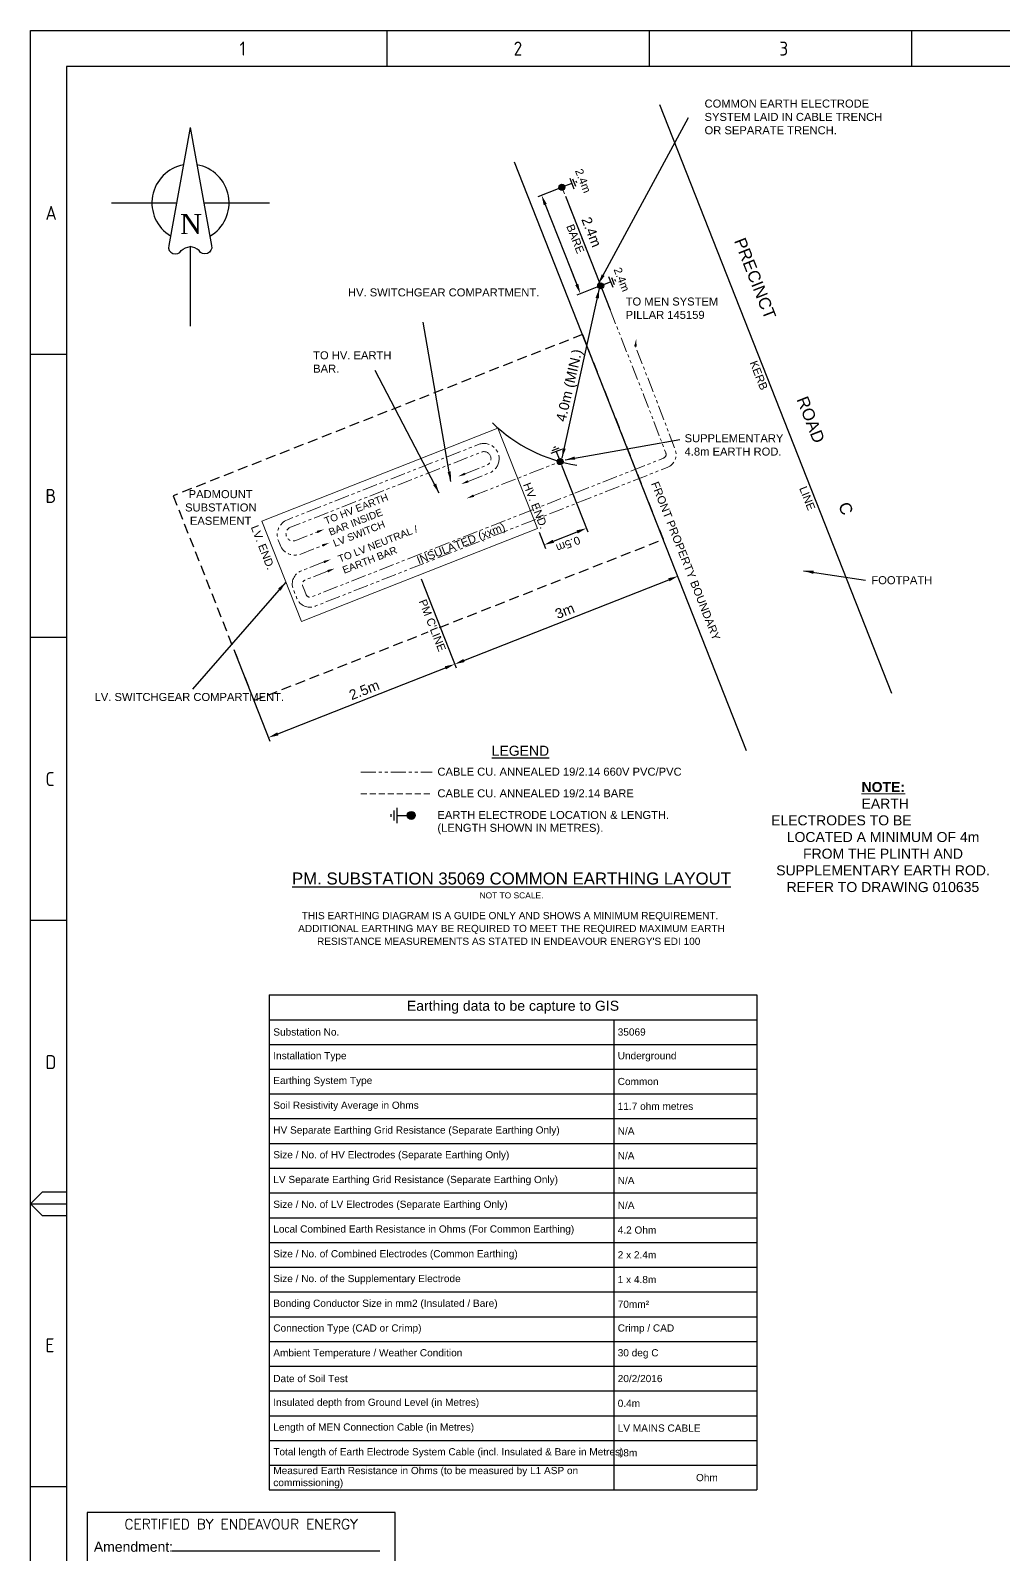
# Paper-space layout 'SHEET (5)' of a CAD drawing. Header units: metres. Extents: x -9 to 1337, y -9 to 581.
# Drawn here: x -9.1 to 234, y 200.1 to 581 of the extents above; entities that cross this region are included whole.
import ezdxf
from ezdxf.enums import TextEntityAlignment as Align

# ---------------------------------------------------------------- set-up
doc = ezdxf.new("R2010")
doc.units = ezdxf.units.M
doc.linetypes.add('DASHED', pattern=[0.75, 0.5, -0.25])
doc.linetypes.add('PHANTOM2', pattern=[1.25, 0.625, -0.125, 0.125, -0.125, 0.125, -0.125])
doc.layers.get('0').update_dxf_attribs({"color": 6})
doc.layers.add('Notes', color=7, linetype='Continuous')
doc.styles.add('ARIAL', font='arial.ttf', dxfattribs={"height": 2})
doc.styles.add('Elec', font='romand__.ttf')
doc.styles.add('iecISOCP', font='isocp.shx')
doc.styles.add('iecNAME', font='times.ttf')
doc.styles.get("Standard").update_dxf_attribs({"font": 'arial.ttf'})
doc.dimstyles.get("Standard").update_dxf_attribs({"dimtxt": 0.18, "dimasz": 0.18, "dimexe": 0.18, "dimexo": 0.0625, "dimgap": 0.09, "dimtad": 0, "dimtih": 1, "dimtoh": 1, "dimdec": 4, "dimzin": 0, "dimdsep": 46, "dimtxsty": 'Standard', "dimcen": 0.09, "dimadec": 0, "dimazin": 0, "dimtfac": 1, "dimtdec": 4, "dimtofl": 0, "dimtmove": 0, "dimatfit": 3, "dimfxl": 1, "dimtolj": 1, "dimtzin": 0, "dimarcsym": 0})

# ---------------------------------------------------------------- blocks, each defined once
blk = doc.blocks.new('NorthPnt 11(NP11)')
for p, q in [((-19.7, 0.02), (-3.49, 0)), ((3.32, 0), (19.7, -0.02)), ((-0.08, -10.94), (-0.08, -30.8))]:
    blk.add_line(p, q)
for points in [[(-0.08, 18.81), (-5.43, -10.68, 0.877048), (-2.29, -11.9, -0.1543), (-0.08, -10.94, 0.090511)], [(-0.08, 18.81), (5.26, -10.68, -0.877048), (2.13, -11.9, 0.1543), (-0.08, -10.94, -0.090511)]]:
    blk.add_lwpolyline(points, format="xyb")
for start, end in [(100.5988, 238.8643), (300.0994, 80.4374)]:
    blk.add_arc((0, 0), 9.64, start, end)
at = {"color": 7, "style": 'iecNAME'}
blk.add_text('N', height=5.02, dxfattribs=at).set_placement((-2.62, -7.82))
blk = doc.blocks.new('A1_FRAME_TITLE')
at = {"layer": 'Notes', "linetype": 'Continuous'}
for p, q in [((89.14, 574.39), (89.14, 583.39)), ((154.65, 574.39), (154.65, 583.39)), ((220.16, 574.39), (220.16, 583.39)), ((9, 502.43), (0, 502.43)), ((8.99, 431.68), (0, 431.68)), ((8.99, 360.93), (0, 360.93)), ((0, 290.18), (3, 293.18)), ((0, 290.18), (9, 290.18)), ((3, 287.18), (0, 290.18)), ((3, 293.18), (8.99, 293.18)), ((8.99, 287.18), (3, 287.18)), ((9, 219.43), (0, 219.43))]:
    blk.add_line(p, q, dxfattribs=at)
at = {"layer": 'Notes', "color": 3, "linetype": 'Continuous'}
blk.add_line((9, 574.39), (9, 5.97), dxfattribs=at)
at = {"layer": 'Notes', "color": 3, "linetype": 'Continuous', "flags": 128}
for points in [[(149.5, 574.39), (9, 574.39)], [(824.37, 574.39), (149.5, 574.39)]]:
    blk.add_lwpolyline(points, dxfattribs=at)
blk.add_attdef('DRAFT_NUM', (29.9, 23.29), '', height=2.5, rotation=90)
at = {"layer": 'Notes', "color": 7, "style": 'iecISOCP'}
for s, p in [('1', (52.24, 577.12)), ('2', (120.7, 577.12)), ('3', (187.09, 577.12)), ('A', (3.74, 536.06)), ('B', (3.74, 465.31)), ('C', (3.74, 394.56)), ('D', (3.74, 323.81)), ('E', (3.74, 253.06))]:
    blk.add_text(s, height=3.5, dxfattribs=at).set_placement(p)
at = {"layer": 'Notes', "color": 7, "style": 'iecISOCP', "flags": 8}
blk.add_attdef('VERSION_NO', text='', height=2.5, rotation=90, dxfattribs=at).set_placement((302.04, 43.81), align=Align.MIDDLE_CENTER)
at = {"layer": 'Notes', "color": 7, "style": 'iecISOCP'}
for tag, p in [('CAP_NO', (513.19, 43.46)), ('IE_NUM', (513.05, 37.81)), ('REF_No_1', (335.24, 32.31)), ('REF_1', (362.52, 32.31)), ('HV_SWITCH', (513.46, 32.16)), ('GEN_WO', (441.71, 31.76)), ('REF_No_2', (335.24, 26.31)), ('REF_2', (362.52, 26.31)), ('OH_WO', (441.71, 25.81)), ('UBD_REF', (513.05, 25.83)), ('REF_No_3', (335.24, 20.31)), ('REF_3', (362.52, 20.31)), ('UG_WO', (441.71, 20.05)), ('GIS_MAP_No', (513.05, 20.04)), ('REF_No_4', (335.24, 14.31)), ('REF_4', (362.52, 14.31)), ('SUB_WO', (441.71, 13.81)), ('HV_OP_DIAG', (513.33, 14.2)), ('LGA', (512.95, 7.78))]:
    blk.add_attdef(tag, p, '', height=2.5, dxfattribs=at)
at = {"layer": 'Notes', "style": 'iecISOCP'}
for tag, p in [('T1', (684.37, 39.47)), ('T2', (684.37, 34.35)), ('T3', (684.37, 28.92)), ('T4', (684.37, 23.66)), ('T5', (684.37, 18.23)), ('T6', (684.37, 12.97))]:
    blk.add_attdef(tag, text='', height=3.5, dxfattribs=at).set_placement(p, align=Align.CENTER)
at = {"layer": 'Notes', "color": 7, "style": 'iecISOCP'}
for tag, p in [('scale', (567.76, 33.27)), ('DRAWN', (567.76, 24.93)), ('DATE', (567.76, 16.88)), ('DESIGN', (605.62, 9.15))]:
    blk.add_attdef(tag, text='', height=2.5, dxfattribs=at).set_placement(p, align=Align.CENTER)
at = {"layer": 'Notes', "color": 4, "style": 'iecISOCP'}
blk.add_attdef('NUM', text='', height=7, dxfattribs=at).set_placement((792.37, 20.12), align=Align.MIDDLE_CENTER)
at = {"layer": 'Notes', "color": 1, "style": 'iecISOCP'}
blk.add_attdef('REV', text='', height=5, dxfattribs=at).set_placement((820.05, 17.1), align=Align.CENTER)
at = {"layer": 'Notes', "color": 7, "style": 'iecISOCP'}
for tag, p in [('NS', (790.71, 8.12)), ('SHTS', (805.41, 8.12))]:
    blk.add_attdef(tag, text='', height=2.5, dxfattribs=at).set_placement(p, align=Align.MIDDLE)
at = {"layer": 'Notes', "style": 'iecISOCP'}
blk.add_attdef('ExportID', (9.08, 2.39), '', height=2.5, dxfattribs=at)
at = {"layer": 'Notes', "style": 'iecISOCP', "flags": 1}
for tag, p in [('ProjectType', (14.17, -26.8)), ('ProjectNumber', (23.56, -26.82)), ('DrawingNumber', (35.51, -26.8)), ('ProjectDescription', (47.56, -26.83)), ('ExportDate', (60.28, -26.79)), ('ExportUserName', (69.15, -26.8)), ('DesignerCompanyName', (81.48, -26.79)), ('ExportAreaOfInterest', (97.1, -26.81)), ('GIS_SUCCESS', (112, -26.78)), ('CAD_SUCCESS', (121.79, -26.78)), ('DEPOTCODE', (132.11, -26.88)), ('ExportCategories', (140.08, -26.8)), ('Comments', (154.38, -26.88))]:
    blk.add_attdef(tag, p, '', height=1, dxfattribs=at)
blk = doc.blocks.new('NOTE_CERTIFIED-BY-IE')
at = {"color": 7, "linetype": 'Continuous', "lineweight": -3}
for p, q in [((21.25, 34.9), (73.15, 34.9)), ((25.46, 29.41), (73.15, 29.41)), ((2.51, 18.32), (73.15, 18.32)), ((20.45, 12.96), (73.15, 12.96))]:
    blk.add_line(p, q, dxfattribs=at)
blk.add_lwpolyline([(0, 0), (76.98, 0), (76.98, 44.52), (0, 44.52)], close=True)
at = {"color": 7, "lineweight": -3, "style": 'Elec'}
blk.add_text('CERTIFIED BY ENDEAVOUR ENERGY', height=2.52, dxfattribs=at).set_placement((38.51, 41.58), align=Align.MIDDLE_CENTER)
at = {"color": 7, "lineweight": -3}
for s, p in [('Amendment:', (1.7, 35.94)), ('Date Approved:', (1.37, 30.47)), ("Examiner's Signature:", (1.37, 25.01))]:
    blk.add_text(s, height=2.5, dxfattribs=at).set_placement(p, align=Align.MIDDLE_LEFT)
blk.add_text('Print Name:', height=2.5, dxfattribs=at).set_placement((2.4, 11.95), align=Align.BOTTOM_LEFT)
at = {"color": 7, "lineweight": -3, "insert": (38.49, 5.99), "char_height": 1.79, "attachment_point": 5, "line_spacing_factor": 1.2}
blk.add_mtext("This Certification is issued subject to \\PEndeavour Energy's \\PStandard Certification Terms", dxfattribs=at)
blk = doc.blocks.new('m4')
at = {"layer": 'Notes', "color": 7, "linetype": 'Continuous'}
for points in [[(0, -1.95), (0, 0)], [(-1.43, -1.95), (1.43, -1.95)], [(-0.95, -2.52), (0.95, -2.52)], [(-0.24, -3.09), (0.24, -3.09)]]:
    blk.add_lwpolyline(points, dxfattribs=at)
blk = doc.blocks.new('*T60')
at = {"layer": 'Notes', "lineweight": -2, "transparency": 16777216}
for p, q in [((0, 0), (121.78, 0)), ((0, 0), (0, -123.73)), ((121.78, 0), (121.78, -123.73)), ((0, -6.19), (121.78, -6.19)), ((86.05, -6.19), (86.05, -123.73)), ((0, -12.37), (121.78, -12.37)), ((0, -18.56), (121.78, -18.56)), ((0, -24.75), (121.78, -24.75)), ((0, -30.93), (121.78, -30.93)), ((0, -37.12), (121.78, -37.12)), ((0, -43.31), (121.78, -43.31)), ((0, -49.49), (121.78, -49.49)), ((0, -55.68), (121.78, -55.68)), ((0, -61.87), (121.78, -61.87)), ((0, -68.05), (121.78, -68.05)), ((0, -74.24), (121.78, -74.24)), ((0, -80.43), (121.78, -80.43)), ((0, -86.61), (121.78, -86.61)), ((0, -92.8), (121.78, -92.8)), ((0, -98.99), (121.78, -98.99)), ((0, -105.17), (121.78, -105.17)), ((0, -111.36), (121.78, -111.36)), ((0, -117.54), (121.78, -117.54)), ((0, -123.73), (121.78, -123.73))]:
    blk.add_line(p, q, dxfattribs=at)
at = {"layer": 'Notes', "color": 0, "transparency": 16777216}
for s, insert, char_height, width, attachment_point in [('Earthing data to be capture to GIS', (60.89, -3.09), 2.5, 119.781, 5), ('Substation No. ', (1, -9.28), 1.8, 84.0504, 4), ('35069', (87.05, -9.28), 1.8, 33.7306, 4), ('Installation Type', (1, -15.47), 1.8, 84.0504, 4), ('Underground', (87.05, -15.47), 1.8, 33.7306, 4), ('Earthing System Type', (1, -21.65), 1.8, 84.0504, 4), ('Common', (87.05, -21.65), 1.8, 33.7306, 4), ('Soil Resistivity Average in Ohms', (1, -27.84), 1.8, 84.0504, 4), ('11.7 ohm metres', (87.05, -27.84), 1.8, 33.7306, 4), ('HV Separate Earthing Grid Resistance (Separate Earthing Only)', (1, -34.03), 1.8, 84.0504, 4), ('N/A', (87.05, -34.03), 1.8, 33.7306, 4), ('Size / No. of HV Electrodes (Separate Earthing Only)', (1, -40.21), 1.8, 84.0504, 4), ('N/A', (87.05, -40.21), 1.8, 33.7306, 4), ('LV Separate Earthing Grid Resistance (Separate Earthing Only)', (1, -46.4), 1.8, 84.0504, 4), ('N/A', (87.05, -46.4), 1.8, 33.7306, 4), ('Size / No. of LV Electrodes (Separate Earthing Only)', (1, -52.59), 1.8, 84.0504, 4), ('N/A', (87.05, -52.59), 1.8, 33.7306, 4), ('Local Combined Earth Resistance in Ohms (For Common Earthing)', (1, -58.77), 1.8, 84.0504, 4), ('4.2 Ohm', (87.05, -58.77), 1.8, 33.7306, 4), ('Size / No. of Combined Electrodes (Common Earthing)', (1, -64.96), 1.8, 84.0504, 4), ('2 x 2.4m', (87.05, -64.96), 1.8, 33.7306, 4), ('Size / No. of the Supplementary Electrode', (1, -71.15), 1.8, 84.0504, 4), ('1 x 4.8m', (87.05, -71.15), 1.8, 33.7306, 4), ('Bonding Conductor Size in mm2 (Insulated / Bare)', (1, -77.33), 1.8, 84.0504, 4), ('70mm²', (87.05, -77.33), 1.8, 33.7306, 4), ('Connection Type (CAD or Crimp)', (1, -83.52), 1.8, 84.0504, 4), ('Crimp / CAD', (87.05, -83.52), 1.8, 33.7306, 4), ('Ambient Temperature / Weather Condition', (1, -89.71), 1.8, 84.0504, 4), ('30 deg C', (87.05, -89.71), 1.8, 33.7306, 4), ('Date of Soil Test', (1, -95.89), 1.8, 84.0504, 4), ('20/2/2016', (87.05, -95.89), 1.8, 33.7306, 4), ('Insulated depth from Ground Level (in Metres)', (1, -102.08), 1.8, 84.0504, 4), ('0.4m', (87.05, -102.08), 1.8, 33.7306, 4), ('Length of MEN Connection Cable (in Metres)', (1, -108.27), 1.8, 84.0504, 4), ('LV MAINS CABLE', (87.05, -108.27), 1.8, 33.7306, 4), ('Total length of Earth Electrode System Cable (incl. Insulated & Bare in Metres)', (1, -114.45), 1.8, 84.0504, 4), ('18m', (87.05, -114.45), 1.8, 33.7306, 4), ('Measured Earth Resistance in Ohms (to be measured by L1 ASP on commissioning)', (1, -120.64), 1.8, 84.0504, 4), ('                            Ohm', (87.05, -120.64), 1.8, 33.7306, 4)]:
    blk.add_mtext(s, dxfattribs=dict(at, insert=insert, char_height=char_height, width=width, attachment_point=attachment_point))

psp = doc.layouts.new('SHEET (5)')

# ---------------------------------------------------------------- hatches: boundary and pattern name
at = {"layer": 'Notes'}
h = psp.add_hatch(color=256, dxfattribs=at)
edge = h.paths.add_edge_path()
edge.add_arc((123.6764, 541.8119), 0.74363, 291.5124287, 651.5124287, ccw=False)
h = psp.add_hatch(color=256, dxfattribs=at)
edge = h.paths.add_edge_path()
edge.add_arc((133.38272, 517.18664), 0.74363, 291.5124287, 651.5124287, ccw=False)
h = psp.add_hatch(color=256, dxfattribs=at)
edge = h.paths.add_edge_path()
edge.add_arc((123.25165, 473.26121), 0.74363, -428.4875713, -68.4875713)
h = psp.add_hatch(color=250, dxfattribs=at)
edge = h.paths.add_edge_path()
edge.add_arc((86.04646, 384.82431), 0.99151, -462.76942, -102.76942)

# ---------------------------------------------------------------- linework, layer by layer
at = {"layer": 'Notes', "transparency": 16777216}
for p, q in [((122.74606, 541.4452), (117.68357, 539.44976)), ((119.53066, 537.49061), (127.40347, 517.51704)), ((124.55237, 539.58953), (135.74486, 511.1938)), ((127.96098, 516.11474), (125.96554, 521.17724)), ((132.45238, 516.81993), (127.38989, 514.82449))]:
    psp.add_line(p, q, dxfattribs=at)
at = {"layer": 'Notes'}
for p, q in [((133.03632, 516.52861), (123.70413, 474.08453)), ((123.61835, 472.33087), (130.18332, 455.67532)), ((117.97995, 455.59758), (119.59442, 451.50159)), ((121.55357, 453.34869), (127.49077, 455.6889)), ((88.48823, 443.97309), (97.2665, 421.70233)), ((99.22564, 423.54943), (150.39423, 443.7181)), ((41.97133, 425.63794), (50.74959, 403.36718)), ((84.23525, 417.6408), (94.57395, 421.71591)), ((52.70874, 405.21428), (84.23525, 417.6408))]:
    psp.add_line(p, q, dxfattribs=at)
at = {"layer": 'Notes', "lineweight": 0}
for p, q in [((107.71226, 481.64704), (48.72883, 458.39807)), ((117.61324, 456.52792), (107.71226, 481.64704)), ((48.72883, 458.39807), (58.62981, 433.27894)), ((93.02302, 446.83541), (117.61324, 456.52792)), ((76.98087, 440.51222), (93.02302, 446.83541)), ((58.62981, 433.27894), (76.98087, 440.51222))]:
    psp.add_line(p, q, dxfattribs=at)
at = {"layer": 'Notes', "color": 0, "linetype": 'PHANTOM2', "lineweight": 0, "ltscale": 6}
psp.add_line((73.48253, 395.63914), (91.26425, 395.63914), dxfattribs=at)
at = {"layer": 'Notes', "color": 0, "linetype": 'DASHED', "lineweight": 0, "ltscale": 3}
psp.add_line((73.48253, 390.23173), (91.26425, 390.23173), dxfattribs=at)
at = {"layer": 'Notes', "color": 3, "linetype": 'Continuous'}
psp.add_lwpolyline([(-9.08156, 581.00396), (824.27082, 581.00396), (824.27082, -5.41686), (-9.08156, -5.41686)], close=True, dxfattribs=at)
at = {"layer": 'Notes', "linetype": 'Continuous', "ltscale": 5, "flags": 128}
for points in [[(206.11603, 415.31722), (148.13881, 562.4074)], [(169.80041, 401.00302), (111.82318, 548.09319)]]:
    psp.add_lwpolyline(points, dxfattribs=at)
at = {"layer": 'Notes', "linetype": 'DASHED', "lineweight": 0, "ltscale": 3, "flags": 128}
psp.add_lwpolyline([(133.38272, 517.18664), (123.6764, 541.8119)], dxfattribs=at)
at = {"layer": 'Notes', "linetype": 'PHANTOM2', "lineweight": 0, "ltscale": 6, "flags": 128}
for points in [[(65.12951, 445.84672), (59.46004, 443.61204, 0.414213562), (58.89641, 442.315), (59.46892, 440.86252), (59.81093, 439.99482, 0.414213562), (61.10797, 439.43118), (149.09223, 474.12251, 0.414213562), (149.65587, 475.41955), (144.26419, 489.5553), (135.36811, 512.12496)], [(64.21275, 448.17257), (58.54329, 445.93788, 0.414213562), (56.57056, 441.39824), (57.14307, 439.94577), (57.48509, 439.07806, 0.414213562), (62.02473, 437.10534), (150.00925, 471.79677, 0.412704581), (151.98828, 476.31951), (146.59511, 490.45918), (141.93812, 502.27412)], [(100.2369, 468.32327), (105.60062, 470.43744, 1), (102.80751, 477.52364), (55.12794, 458.73021, 0.414213562), (52.85223, 453.49332), (53.27679, 452.41619, 0.414213562), (58.46495, 450.16165), (63.86362, 452.2896)], [(99.48972, 470.2189), (104.85343, 472.33307, 1), (103.55469, 475.62802), (55.87513, 456.83459, 1), (57.17387, 453.53964), (62.53758, 455.65381)]]:
    psp.add_lwpolyline(points, format="xyb", dxfattribs=at)
at = {"layer": 'Notes', "linetype": 'DASHED', "ltscale": 5, "flags": 128}
for points in [[(128.80516, 505.00934), (26.5698, 464.71214)], [(128.80516, 505.00934), (136.10771, 486.48254), (139.98428, 476.64754), (148.97383, 453.84075)], [(26.5698, 464.71214), (33.87234, 446.18534), (37.74892, 436.35034), (46.73847, 413.54355), (46.84029, 413.58368)], [(93.13197, 431.83132), (149.07565, 453.88088)], [(148.97383, 453.84075), (148.97383, 453.84075), (149.07565, 453.88088)], [(46.73847, 413.54355), (90.26382, 430.69954)]]:
    psp.add_lwpolyline(points, dxfattribs=at)
at = {"layer": 'Notes', "linetype": 'PHANTOM2', "lineweight": 0, "ltscale": 6, "flags": 128}
psp.add_lwpolyline([(101.6471, 464.74554), (123.25165, 473.26121)], dxfattribs=at)
at = {"layer": 'Notes', "lineweight": 0}
psp.add_lwpolyline([(230.79876, 394.06176), (176.514, 394.06176), (176.514, 367.17154), (230.79876, 367.17154)], close=True, dxfattribs=at)
at = {"layer": 'Notes'}
for centre in [(123.6764, 541.8119), (133.38272, 517.18664), (123.25165, 473.26121)]:
    psp.add_circle(centre, 0.74363, dxfattribs=at)
at = {"layer": 'Notes', "color": 9}
psp.add_circle((86.04646, 384.82431), 0.99151, dxfattribs=at)
at = {"layer": 'Notes'}
psp.add_arc((133.87433, 511.53617), 39.7217, 226.0752284, 260.6537515, dxfattribs=at)
at = {"layer": 'Notes', "transparency": 16777216}
for points in [[(119.9183, 537.64341), (119.14302, 537.33782), (118.6139, 539.81646)], [(127.79111, 517.66984), (127.01583, 517.36425), (128.32022, 515.1912)]]:
    psp.add_solid(points, dxfattribs=at)
at = {"layer": 'Notes'}
for points in [[(132.90642, 513.99746), (132.09252, 514.17641), (133.03632, 516.52861)], [(142.36691, 502.00633), (142.23901, 503.90288), (141.7449, 502.06736)], [(124.64793, 476.43673), (123.83404, 476.61568), (123.70413, 474.08453)], [(99.37512, 470.50963), (97.74533, 469.53133), (99.60431, 469.92817)], [(100.12231, 468.61401), (98.49252, 467.63571), (100.3515, 468.03254)], [(101.53251, 465.03627), (99.90272, 464.05797), (101.7617, 464.45481)], [(62.42299, 455.94454), (64.28196, 456.34138), (62.65218, 455.36308)], [(121.40077, 453.73633), (121.70636, 452.96105), (119.22772, 452.43193)], [(127.33798, 456.07654), (127.64357, 455.30126), (129.81662, 456.60566)], [(63.97822, 451.99887), (65.60801, 452.97717), (63.74903, 452.58033)], [(64.33231, 447.85451), (65.9621, 448.83281), (64.10312, 448.43597)], [(65.29256, 445.57509), (66.92235, 446.55339), (65.06337, 446.15655)], [(150.24144, 444.10574), (150.54702, 443.33046), (152.72008, 444.63485)], [(99.07285, 423.93707), (99.37843, 423.16179), (96.89979, 422.63267)], [(94.42115, 422.10356), (94.72674, 421.32827), (96.89979, 422.63267)], [(52.55594, 405.60192), (52.86153, 404.82664), (50.38289, 404.29752)]]:
    psp.add_solid(points, dxfattribs=at)

# ---------------------------------------------------------------- block references
for name, p in [('A1_FRAME_TITLE', (-9.08156, -2.38995)), ('*T60', (50.58237, 339.97668))]:
    psp.add_blockref(name, p)
for name, p in [('NorthPnt 11(NP11)', (30.89189, 537.92565)), ('NOTE_CERTIFIED-BY-IE', (5.04586, 166.11202))]:
    psp.add_blockref(name, p, dxfattribs=at)
at = {"layer": 'Notes', "xscale": -1, "rotation": 111.5124287255311}
for p in [(124.36823, 542.08459), (134.07455, 517.45933)]:
    psp.add_blockref('m4', p, dxfattribs=at)
at = {"layer": 'Notes', "rotation": 201.5124287255466}
psp.add_blockref('m4', (122.97896, 473.95304), dxfattribs=at)
at = {"layer": 'Notes', "color": 7, "xscale": 1.333333333333329, "yscale": 1.333333333333329, "zscale": 1.333333333333329, "rotation": 270}
psp.add_blockref('m4', (85.05495, 384.82431), dxfattribs=at)

# ---------------------------------------------------------------- texts
at = {"layer": 'Notes', "style": 'ARIAL'}
for s, rotation, p in [('2.4m', 291.5124287, (127.50049, 542.8428)), ('BARE', 291.5124287, (125.5672, 528.33162)), ('2.4m', 291.5124287, (137.15467, 518.17745)), ('HV. END.', 291.2818487, (115.59722, 461.67274)), ('LV. END.', 291.2818487, (47.47633, 451.24762)), ('INSULATED (xxm)', 21.5124287, (99.04129, 451.31369))]:
    psp.add_text(s, height=2, rotation=rotation, dxfattribs=at).set_placement(p, align=Align.BOTTOM_CENTER)
for s, height, rotation, p in [('PRECINCT', 3, 291.5124287, (166.6471, 528.446)), ('4.0m (MIN.)', 2.5, 76.8729575, (124.57653, 483.05098)), ('KERB', 2, 291.5124287, (170.56597, 497.99618)), ('ROAD              C', 3, 291.5124287, (182.26161, 488.83145)), ('FRONT PROPERTY BOUNDARY', 2, 291.5124287, (145.93617, 467.78259)), ('LINE', 2, 291.5124287, (182.93928, 466.60468)), ("PM C'LINE", 2, 291.5124287, (87.89836, 438.35467)), ('2.5m', 2.5, 21.5124287, (71.14335, 413.60669))]:
    psp.add_text(s, height=height, rotation=rotation, dxfattribs=at).set_placement(p)
at = {"layer": 'Notes', "color": 7, "style": 'ARIAL'}
for s, p in [('FOOTPATH', (201.00618, 442.62557)), ('CABLE CU. ANNEALED 19/2.14 660V PVC/PVC', (92.58417, 394.7629)), ('CABLE CU. ANNEALED 19/2.14 BARE', (92.58417, 389.35548)), ('EARTH ELECTRODE LOCATION & LENGTH.', (92.58417, 383.94807)), ('(LENGTH SHOWN IN METRES).', (92.58417, 380.73524))]:
    psp.add_text(s, height=2, dxfattribs=at).set_placement(p)
at = {"layer": 'Notes', "style": 'ARIAL'}
psp.add_text('%%ULEGEND', height=2.5, dxfattribs=at).set_placement((113.32267, 400.99355), align=Align.MIDDLE_CENTER)
psp.add_text('%%UPM. SUBSTATION 35069 COMMON EARTHING LAYOUT', height=3, dxfattribs=at).set_placement((111.09015, 366.66965), align=Align.BOTTOM_CENTER)
at = {"layer": 'Notes', "color": 7, "style": 'ARIAL'}
psp.add_text('NOT TO SCALE.', height=1.5, dxfattribs=at).set_placement((111.09015, 363.6491), align=Align.BOTTOM_CENTER)
for s, p in [('THIS EARTHING DIAGRAM IS A GUIDE ONLY AND SHOWS A MINIMUM REQUIREMENT. ', (111.09015, 359.80014)), ('ADDITIONAL EARTHING MAY BE REQUIRED TO MEET THE REQUIRED MAXIMUM EARTH', (111.09015, 356.58732)), ("RESISTANCE MEASUREMENTS AS STATED IN ENDEAVOUR ENERGY'S EDI 100  ", (111.09015, 353.3745))]:
    psp.add_text(s, height=1.8, dxfattribs=at).set_placement(p, align=Align.MIDDLE_CENTER)
at = {"layer": 'Notes', "lineweight": 0, "char_height": 2, "attachment_point": 1}
for s, insert, width in [('COMMON EARTH ELECTRODE SYSTEM LAID IN CABLE TRENCH OR SEPARATE TRENCH.', (159.32706, 563.73677), 46.0782687), ('HV. SWITCHGEAR COMPARTMENT.', (70.24421, 516.54425), 46.0782687), ('TO MEN SYSTEM \\PPILLAR 145159', (139.61791, 514.26667), 35.1827303), ('TO HV. EARTH BAR.', (61.54071, 500.82719), 20.251933), ('SUPPLEMENTARY \\P4.8m EARTH ROD.', (154.34002, 480.09704), 46.0782687), ('\\pi5.919;PADMOUNT\\P\\pi5.0281;SUBSTATION \\P\\pi6.2307;EASEMENT  ', (24.51495, 466.13185), 27.5542211), ('LV. SWITCHGEAR COMPARTMENT.', (6.93884, 415.43748), 46.0782687)]:
    psp.add_mtext(s, dxfattribs=dict(at, insert=insert, width=width))
at = {"layer": 'Notes', "transparency": 16777216, "insert": (131.0916, 530.64242), "char_height": 2.5, "attachment_point": 5, "rotation": 291.5124287, "style": 'ARIAL'}
psp.add_mtext('2.4m', dxfattribs=at)
at = {"layer": 'Notes', "color": 7, "ltscale": 0.5, "char_height": 1.8, "attachment_point": 1, "style": 'ARIAL'}
for s, insert, width, rotation in [('TO HV EARTH BAR INSIDE LV SWITCH', (64.09681, 459.17271), 17.6037948, 21.4603656), ('TO LV NEUTRAL / EARTH BAR', (67.54182, 449.68397), 24.3186571, 21.4001316)]:
    psp.add_mtext(s, dxfattribs=dict(at, insert=insert, width=width, rotation=rotation))
at = {"layer": 'Notes', "attachment_point": 5, "style": 'ARIAL'}
for s, insert, char_height, rotation in [('\\A1;0.5m', (125.26333, 452.63845), 2, 201.5124287), ('\\A1;3m', (124.40303, 435.92118), 2.5, 21.5124287)]:
    psp.add_mtext(s, dxfattribs=dict(at, insert=insert, char_height=char_height, rotation=rotation))

# ---------------------------------------------------------------- leaders
at = {"layer": 'Notes', "lineweight": 0}
for points in [[(132.80148, 517.65048), (155.3482, 559.273)], [(95.95191, 468.28127), (89.06282, 508.11683)], [(93.04644, 465.36618), (76.99487, 496.05224)], [(124.48432, 473.68515), (153.12189, 478.79846)], [(184.06778, 445.98846), (199.50673, 443.63725)], [(54.74115, 443.1446), (31.41459, 416.396)]]:
    psp.add_leader(points, dimstyle='Standard', override={"dimasz": 2.5, "dimfxl": 1.25}, dxfattribs=at)

# ---------------------------------------------------------------- next in the draw order: texts
at = {"layer": 'Notes', "lineweight": 0, "insert": (175.94848, 393.18756), "char_height": 2.5, "attachment_point": 1, "bg_fill": 2}
psp.add_mtext_dynamic_manual_height_columns('\\pi22.602;{\\fArial|b1|i0|c0|p34;\\LNOTE:\\P\\pi4;}EARTH ELECTRODES TO BE \\P\\pi3.9147;LOCATED A MINIMUM OF 4m \\P\\pi7.9853;FROM THE PLINTH AND \\P\\pi1.2817;SUPPLEMENTARY EARTH ROD.\\P\\pi3.8763;REFER TO DRAWING 010635', width=55.4692443, gutter_width=4, heights=[0], dxfattribs=at)

doc.saveas('drawing.dxf')
